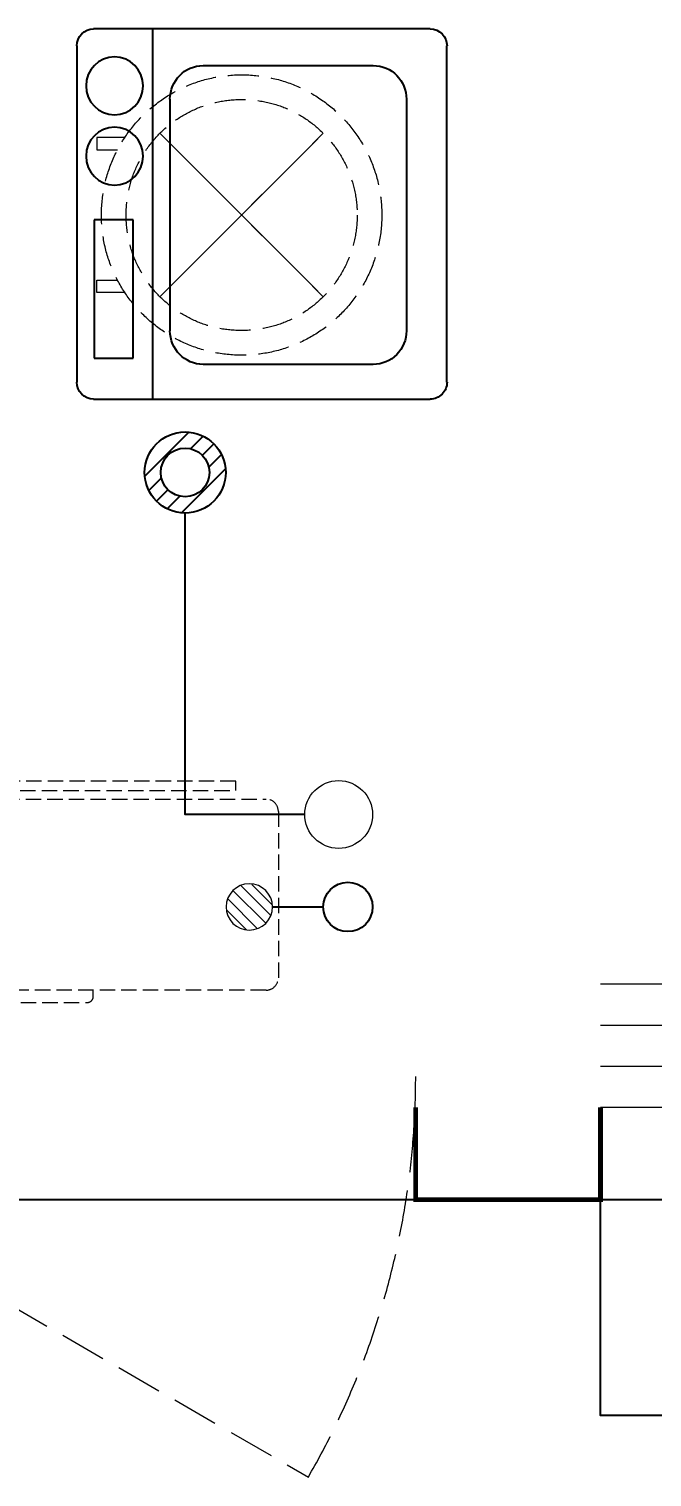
# Model space of a CAD drawing. Extents: x 5031545 to 5313844, y -886381 to -283477.
# Drawn here: x 5091635 to 5092646, y -848893 to -846544 of the extents above; entities that cross this region are included whole.
import ezdxf

# ---------------------------------------------------------------- set-up
doc = ezdxf.new("R2010")
doc.units = 0
doc.header["$LTSCALE"] = 1000
doc.header["$MEASUREMENT"] = 0
doc.linetypes.add('$1$DASH', pattern=[0.35, 0.25, -0.1])
doc.linetypes.add('DASH', pattern=[0.35, 0.25, -0.1])
doc.layers.get('0').update_dxf_attribs({"linetype": 'CONTINUOUS'})
for name, color, linetype in [('$RECOVER_210609100354-0', 7, 'CONTINUOUS'), ('$RECOVER_210609100354-25', 7, 'CONTINUOUS'), ('$RECOVER_210609100354-43', 7, 'CONTINUOUS'), ('LVTRY', 252, 'CONTINUOUS'), ('VPIPE-凝结', 150, 'CONTINUOUS'), ('看线', 185, 'CONTINUOUS')]:
    doc.layers.add(name, color=color, linetype=linetype)
for name, color, linetype, lineweight in [('EQUIP_地漏', 7, 'CONTINUOUS', 18), ('VPIPE-废水', 31, 'TG_F', 18), ('WINDOW', 146, 'CONTINUOUS', 20), ('平面-栏杆', 56, 'CONTINUOUS', 15), ('平面-看线', 252, 'CONTINUOUS', 15), ('平面-空调预留孔', 252, 'CONTINUOUS', 15)]:
    doc.layers.add(name, color=color, linetype=linetype, lineweight=lineweight)
doc.styles.add('_TCH_DIM', font='SIMPLEX', dxfattribs={"bigfont": 'GBCBIG'})
doc.styles.add('TG_LINETYPE', font='SIMPLEX', dxfattribs={"width": 0.8, "height": 3, "bigfont": 'HZTXT'})
doc.linetypes.add('TG_F', pattern='A,2,-0.3,["F",TG_LINETYPE,S=0.1,R=0,X=-0.23,Y=-0.15],0', length=2.3)

# ---------------------------------------------------------------- blocks, each defined once
blk = doc.blocks.new('RECTANG')
for p, q in [((1, 1), (0, 1)), ((0, 1), (0, 0)), ((1, 0), (1, 1)), ((0, 0), (1, 0))]:
    blk.add_line(p, q)
blk = doc.blocks.new('洗衣机')
at = {"layer": 'LVTRY'}
for p, q in [((3791567.4, 243472.1), (3791021, 243472.1)), ((3791116.5, 243472.1), (3791116.5, 242871.5)), ((3790993.7, 243444.5), (3790993.7, 242899.1)), ((3791594.6, 242899.1), (3791594.6, 243444.5)), ((3791199, 243412.7), (3791474.9, 243412.7)), ((3791145.1, 242982.5), (3791145.1, 243358)), ((3791528.8, 243358), (3791528.8, 242982.5)), ((3791474.9, 242927.8), (3791199, 242927.8)), ((3791021, 242871.5), (3791567.4, 242871.5))]:
    blk.add_line(p, q, dxfattribs=at)
at = {"layer": 'LVTRY', "extrusion": (0, 0, -1)}
for centre, major_axis, start_param, end_param in [((3791021, 243444.5), (0, 27.6), -1.570796, 0), ((3791567.4, 243444.5), (0, 27.6), 0, 1.570796), ((3791055.1, 243379.8), (0, 46.9), 3.141593, 9.424778), ((3791199, 243358), (0, 54.7), 4.712389, 6.283185), ((3791474.9, 243358), (0, 54.7), 0, 1.570796), ((3791055.1, 243265.7), (0, 46.9), 3.141593, 9.424778), ((3791199, 242982.5), (0, 54.7), 3.141593, 4.712389), ((3791474.9, 242982.5), (0, 54.7), 1.570796, 3.141593), ((3791021, 242899.1), (0, 27.6), 3.141593, 4.712389), ((3791567.4, 242899.1), (0, 27.6), 1.570796, 3.141593)]:
    blk.add_ellipse(centre, major_axis=major_axis, ratio=0.986385, start_param=start_param, end_param=end_param, dxfattribs=at)
at = {"layer": 'LVTRY', "xscale": 63.25620569481588, "yscale": 224.5369532744355, "zscale": 64.12934308941763, "rotation": 180}
blk.add_blockref('RECTANG', (3791085.2, 243162.4), dxfattribs=at)
blk = doc.blocks.new('dnfhfn')
at = {"color": 252, "linetype": '$1$DASH', "ltscale": 0.2}
for p, q in [((101.9, 462.7, 0), (121.9, 462.7, 0)), ((101.9, 417.2, 0), (101.9, 462.7, 0)), ((121.9, 462.7, 0), (121.9, 429, 0)), ((353.1, 462.7, 0), (333.1, 462.7, 0)), ((333.1, 462.7, 0), (333.1, 429, 0)), ((353.1, 417.2, 0), (353.1, 462.7, 0))]:
    blk.add_line(p, q, dxfattribs=at)
at = {"color": 252, "linetype": '$1$DASH', "ltscale": 0.2, "elevation": 0}
for points in [[(94.9, 360.1), (94.9, 360.1), (360.1, 94.9), (360.1, 94.9)], [(360.1, 360.1), (94.9, 94.9), (94.9, 94.9), (360.1, 360.1)]]:
    blk.add_lwpolyline(points, close=True, dxfattribs=at)
at = {"color": 252, "linetype": '$1$DASH', "ltscale": 0.2}
for radius in [227.5, 187.5]:
    blk.add_circle((227.5, 227.5, 0), radius, dxfattribs=at)
blk = doc.blocks.new('$TwtSys$00000543')
at = {"color": 252}
for p, q in [((-93.6, -8.5), (8.5, 93.6)), ((12.5, 55), (41.7, 84.2)), ((39.9, 39.9), (66.5, 66.5)), ((55, 12.5), (84.2, 41.7)), ((-8.5, -93.6), (93.6, 8.5)), ((-84.2, -41.7), (-55, -12.5)), ((-66.5, -66.5), (-39.9, -39.9)), ((-41.7, -84.2), (-12.5, -55))]:
    blk.add_line(p, q, dxfattribs=at)
for radius in [94, 56.4]:
    blk.add_circle((0, 0), radius, dxfattribs=at)
blk = doc.blocks.new('$TwtSys$00000141')
at = {"color": 1}
for p, q in [((-47.1, 3.8), (-5, 45.9)), ((-47.1, 3.8), (-5, 45.9)), ((-43.6, -17.5), (17.5, 43.6)), ((-43.6, -17.5), (17.5, 43.6)), ((-33.2, -33.2), (33.2, 33.2)), ((-33.2, -33.2), (33.2, 33.2)), ((-16.2, -43.5), (43.8, 16.4)), ((-16.2, -43.5), (43.8, 16.4)), ((5.7, -46.1), (46.1, -5.7)), ((5.7, -46.1), (46.1, -5.7))]:
    blk.add_line(p, q, dxfattribs=at)
blk.add_circle((0, 0), 47, dxfattribs=at)
blk.add_circle((0, 0), 47, dxfattribs=at)
blk = doc.blocks.new('rtyryrtyeeretee')
at = {"layer": '平面-空调预留孔', "color": 252, "linetype": 'DASH', "ltscale": 0.1}
for p, q in [((669748.9, 343882), (669748.9, 343872)), ((669758.9, 343862), (670111.7, 343862)), ((670121.7, 343872), (670121.7, 343882))]:
    blk.add_line(p, q, dxfattribs=at)
blk.add_lwpolyline([(670352.8, 344221.1), (669933, 344221.1), (669933, 344206), (670352.8, 344206)], close=True, dxfattribs=at)
blk.add_lwpolyline([(670402, 343882), (669662, 343882, -0.414214), (669642, 343902), (669642, 344172, -0.414214), (669662, 344192), (670402, 344192, -0.414214), (670422, 344172), (670422, 343902, -0.414214)], format="xyb", close=True, dxfattribs=at)
for centre, start, end in [((669758.9, 343872), 180, 270), ((670111.7, 343872), 270, 0)]:
    blk.add_arc(centre, 10, start, end, dxfattribs=at)
at = {"layer": '平面-空调预留孔', "color": 252, "linetype": 'DASH', "ltscale": 0.1, "style": '_TCH_DIM', "width": 0.705882}
blk.add_text('A.C', height=146.88, dxfattribs=at).set_placement((669701.4, 343921.6))
blk = doc.blocks.new('A$C547B2CCF')
at = {"layer": '$RECOVER_210609100354-0', "color": 252, "const_width": 8}
blk.add_lwpolyline([(16250, 1900), (16250, 1750), (15950, 1750), (15950, 1900)], dxfattribs=at)
at = {"layer": 'VPIPE-凝结', "color": 252, "ltscale": 0.1}
for points in [[(15770, 2375), (15575.8, 2375), (15575.8, 2864.2)], [(15717.6, 2225), (15800, 2225)]]:
    blk.add_lwpolyline(points, dxfattribs=at)
blk.add_circle((15840, 2225), 40, dxfattribs=at)
at = {"layer": 'VPIPE-废水', "color": 252}
blk.add_circle((15825, 2375), 55, dxfattribs=at)
at = {"layer": 'WINDOW', "color": 252, "linetype": 'DASH', "ltscale": 0.3}
blk.add_lwpolyline([(14650, 1950), (15775.8, 1300, 0.131652), (15950, 1950)], format="xyb", dxfattribs=at)
at = {"layer": '平面-栏杆', "color": 252}
for points in [[(16250, 2033.3), (20750, 2033.3)], [(16250, 1966.7), (20750, 1966.7)]]:
    blk.add_lwpolyline(points, dxfattribs=at)
at = {"layer": '平面-看线', "color": 252}
blk.add_lwpolyline([(16250, 2100), (20750, 2100)], dxfattribs=at)
at = {"layer": '平面-看线', "color": 252, "linetype": 'DASH'}
blk.add_lwpolyline([(16250, 1900), (20750, 1900)], dxfattribs=at)
at = {"layer": '看线', "color": 252, "ltscale": 0.5}
for points in [[(15950, 1750), (14650, 1750)], [(18250, 1750), (18250, 1400), (16250, 1400), (16250, 1750)], [(20750, 1750), (16250, 1750)]]:
    blk.add_lwpolyline(points, dxfattribs=at)
at = {"layer": '$RECOVER_210609100354-25', "color": 252}
blk.add_blockref('洗衣机', (-3775593.8, -239822.4), dxfattribs=at)
at = {"layer": '$RECOVER_210609100354-43', "color": 252, "xscale": 0.7000000000000001, "yscale": 0.7000000000000001, "zscale": 0.7000000000000001}
blk.add_blockref('$TwtSys$00000543', (15575.8, 2930), dxfattribs=at)
at = {"color": 252}
blk.add_blockref('rtyryrtyeeretee', (-654694.9, -341792), dxfattribs=at)
at = {"layer": 'EQUIP_地漏', "color": 252, "xscale": 0.7000000000000001, "yscale": 0.7000000000000001, "zscale": 0.7000000000000001}
blk.add_blockref('$TwtSys$00000543', (15575.8, 2930), dxfattribs=at)
at = {"layer": 'EQUIP_地漏', "color": 252, "xscale": 0.8, "yscale": -0.8, "zscale": 0.8, "rotation": 180}
blk.add_blockref('$TwtSys$00000141', (15680, 2225), dxfattribs=at)
at = {"layer": '平面-空调预留孔', "color": 252, "rotation": 90.00000000000001}
blk.add_blockref('dnfhfn', (15895, 3120.3, 0), dxfattribs=at)

msp = doc.modelspace()

# ---------------------------------------------------------------- block references
at = {"color": 2}
msp.add_blockref('A$C547B2CCF', (5076312.6, -850193.3), dxfattribs=at)

doc.saveas('drawing.dxf')
